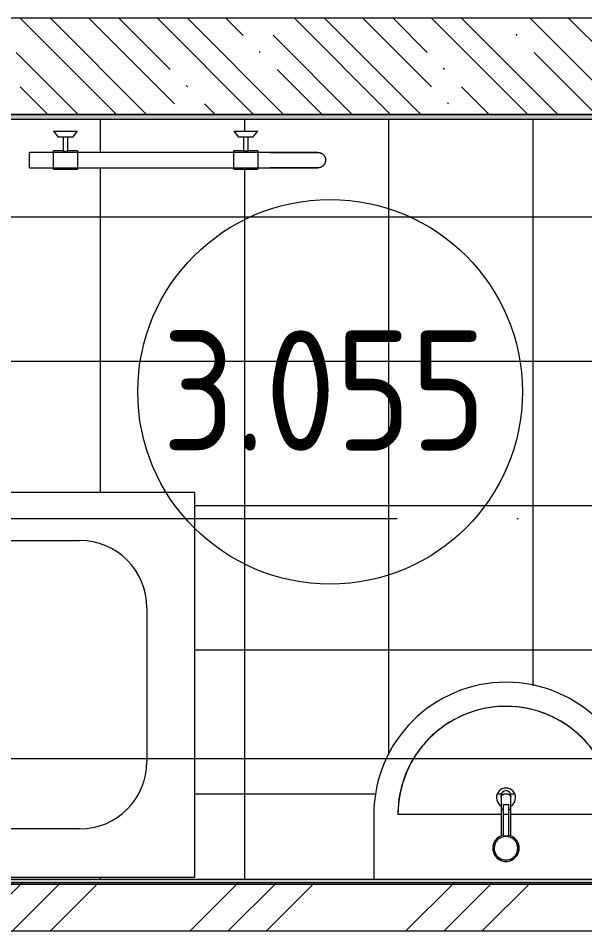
# Model space of a CAD drawing. Header units: millimetres. Extents: x 97 to 215964, y -4577 to 60645.
# Drawn here: x 196446 to 197624, y 21767 to 23665 of the extents above; entities that cross this region are included whole.
import ezdxf

# ---------------------------------------------------------------- set-up
doc = ezdxf.new("R2010")
doc.units = ezdxf.units.MM
doc.linetypes.add('ADSK_Линия сетки', pattern=[2500, 2000, -250, 0, -250])
for name, color, linetype, lineweight in [('A-AREA-____-IDEN', 2, 'Continuous', 20), ('A-FLOR-____-PATT', 8, 'Continuous', 9), ('A-WALL-____-MCUT', 113, 'Continuous', 9), ('A-WALL-____-PATT', 111, 'Continuous', 9), ('P-SANR-FIXT-OTLN', 6, 'Continuous', 9), ('S-GRID-____-OTLN', 1, 'Continuous', 9)]:
    doc.layers.add(name, color=color, linetype=linetype, lineweight=lineweight)
doc.styles.add('GOST Common', font='GOST_Common.ttf', dxfattribs={"width": 0.9, "height": 250})
pattern_1 = [(135, (0, 0), (-142.5612, -142.5612), []), (135, (142.56, 0), (-142.5612, -142.5612), [252.016, -50.403, 3.353, -47.05])]

# ---------------------------------------------------------------- blocks, each defined once
blk = doc.blocks.new('0083_СОШ675_АР_R22_rvt-1-О_АИ_ПП_8_400_Целиком')
at = {"layer": 'A-WALL-____-PATT', "lineweight": 5}
h = blk.add_hatch(dxfattribs=at)
h.set_pattern_fill('FP_8', color=10, style=0, pattern_type=2)
h.set_pattern_definition(pattern_1)
h.paths.add_polyline_path([(140032.4, 23465), (140250, 23465), (140250, 23665), (136500, 23665), (136500, 23465), (139718, 23465)])
h = blk.add_hatch(dxfattribs=at)
h.set_pattern_fill('FP_8', color=10, style=0, pattern_type=2)
h.set_pattern_definition(pattern_1)
h.paths.add_polyline_path([(140250, 23465), (140250, 23665), (136500, 23665), (136500, 23465), (140032.4, 23465)])
h = blk.add_hatch(dxfattribs=at)
h.set_pattern_fill('FP_11', color=10, style=0, pattern_type=2)
h.set_pattern_definition([(45, (0, 0), (-224.5064, 224.5064), []), (45, (79.38, 0), (0, 449.0128), []), (45, (-79.38, 0), (0, 449.0128), [])])
h.paths.add_polyline_path([(140250, 21767.4), (140250, 21867.4), (137100.2, 21867.4), (137100.2, 21767.4), (139089.1, 21767.4)])
at = {"layer": 'A-WALL-____-MCUT', "color": 50, "lineweight": 13}
for p, q in [((140250, 23665), (136500, 23665)), ((140250, 23665), (136700, 23665)), ((137093.2, 23465), (140250, 23465)), ((137093.2, 23465), (140250, 23465)), ((140250, 21867.4), (137100.2, 21867.4)), ((137100.2, 21767.4), (140250, 21767.4))]:
    blk.add_line(p, q, dxfattribs=at)
blk = doc.blocks.new('ASML_ВК_Поддон для хоз_нужд КН_Мониторинг - СТАНДАРТ Поддон для хоз_нужд КН 800х800-4384748-О_АИ_ПП_8_400_Целиком')
at = {"layer": 'P-SANR-FIXT-OTLN', "color": 22, "lineweight": 18}
for p, q in [((800, 800), (0, 800)), ((0, 800), (0, 503.5)), ((800, 0), (800, 800)), ((240, 700), (560, 700)), ((100, 418.1), (100, 560)), ((700, 560), (700, 240)), ((0, 446.5), (0, 353.5)), ((100, 240), (100, 382)), ((0, 296.5), (0, 0)), ((560, 100), (240, 100)), ((0, 0), (800, 0))]:
    blk.add_line(p, q, dxfattribs=at)
for centre, start, end in [((240, 560), 90, 151.0748), ((560, 560), 360, 90), ((240, 560), 168.4476, 180), ((240, 240), 180, 270), ((560, 240), 270, 0)]:
    blk.add_arc(centre, 140, start, end, dxfattribs=at)
blk = doc.blocks.new('ВК_Умывальник_Полукруглый_Керамический_ГОСТ30493-96_R20 - 2-ой величины _в ПУИ_-5873766-О_АИ_ПП_8_400_Целиком')
at = {"layer": 'P-SANR-FIXT-OTLN', "color": 22, "lineweight": 18}
for p, q in [((138387.2, 22009.1), (138387.2, 21874.2)), ((138652.2, 22009.1), (138437.2, 22009.1)), ((138887.2, 22009.1), (138672.1, 22009.1)), ((138937.2, 21874.2), (138937.2, 22009.1))]:
    blk.add_line(p, q, dxfattribs=at)
at = {"layer": 'P-SANR-FIXT-OTLN', "color": 22, "lineweight": 18, "flags": 128}
blk.add_lwpolyline([(138887.2, 22009.1), (138887, 22018.1), (138886.5, 22027.1), (138885.6, 22036.1), (138884.3, 22045), (138882.7, 22053.8), (138880.7, 22062.6), (138878.4, 22071.3), (138875.7, 22079.9), (138872.7, 22088.4), (138869.4, 22096.8), (138865.7, 22105), (138861.7, 22113), (138857.4, 22120.9), (138852.8, 22128.7), (138847.9, 22136.2), (138842.6, 22143.5), (138837.1, 22150.6), (138831.3, 22157.5), (138825.3, 22164.2), (138818.9, 22170.5), (138812.4, 22176.7), (138805.5, 22182.6), (138798.5, 22188.2), (138791.2, 22193.5), (138783.7, 22198.5), (138776.1, 22203.2), (138768.2, 22207.6), (138760.2, 22211.7), (138752, 22215.4), (138743.7, 22218.9), (138735.3, 22221.9), (138726.7, 22224.7), (138718, 22227.1), (138709.2, 22229.2), (138700.4, 22230.9), (138691.5, 22232.2), (138682.6, 22233.2), (138673.6, 22233.9), (138664.6, 22234.1), (138655.6, 22234), (138646.6, 22233.6), (138637.6, 22232.8), (138628.7, 22231.6), (138619.9, 22230.1), (138611.1, 22228.3), (138602.3, 22226), (138593.7, 22223.5), (138585.2, 22220.6), (138576.8, 22217.3), (138568.5, 22213.7), (138560.4, 22209.8), (138552.5, 22205.6), (138544.7, 22201.1), (138537.1, 22196.2), (138529.8, 22191.1), (138522.6, 22185.6), (138515.6, 22179.9), (138508.9, 22173.9), (138502.5, 22167.6), (138496.3, 22161.1), (138490.3, 22154.4), (138484.6, 22147.4), (138479.3, 22140.2), (138474.2, 22132.7), (138469.4, 22125.1), (138464.9, 22117.3), (138460.7, 22109.4), (138456.9, 22101.2), (138453.4, 22092.9), (138450.2, 22084.5), (138447.3, 22076), (138444.8, 22067.3), (138442.7, 22058.6), (138440.9, 22049.8), (138439.4, 22040.9), (138438.3, 22032), (138437.6, 22023), (138437.2, 22014), (138437.2, 22009.1)], dxfattribs=at)
at = {"layer": 'P-SANR-FIXT-OTLN', "color": 22, "lineweight": 18}
for centre, radius, start, end in [((138662.2, 22009.1), 275, 360, 180), ((138662.2, 22009.1), 225, 360, 180), ((138662.2, 22044.1), 20, 0, 180), ((138662.2, 22044.1), 20, 180, 240), ((138662.2, 22044.1), 20, 300, 0)]:
    blk.add_arc(centre, radius, start, end, dxfattribs=at)
blk = doc.blocks.new('xxx_Смеситель_ГОСТ 25809-96_R20 - Смеситель-3431601-О_АИ_ПП_8_400_Целиком')
at = {"layer": 'P-SANR-FIXT-OTLN', "color": 170, "lineweight": 18}
for p, q in [((3135.3, 51074.8), (3135.3, 51016.6)), ((3139.3, 51075.4), (3139.3, 51029.7)), ((3151.3, 51029.7), (3151.3, 51075.4)), ((3155.3, 51016.6), (3155.3, 51074.8)), ((3139.3, 51029.7), (3139.3, 51009)), ((3140.3, 51029.8), (3150.3, 51029.8)), ((3151.3, 51009), (3151.3, 51029.7)), ((3135.3, 51016.6), (3135.3, 50993.9)), ((3140.3, 51009), (3139.3, 51009)), ((3139.3, 51009), (3140.3, 51009)), ((3150.3, 51009), (3140.3, 51009)), ((3150.3, 51009), (3151.3, 51009)), ((3151.3, 51009), (3150.3, 51009)), ((3155.3, 50993.9), (3155.3, 51016.6)), ((3135.3, 50993.9), (3135.3, 50990)), ((3155.3, 50990), (3155.3, 50993.9))]:
    blk.add_line(p, q, dxfattribs=at)
for radius, start, end in [(27.5, 0, 180), (24.5, 360, 180), (27.5, 101.9767, 135), (27.5, 83.3116, 96.6875), (27.5, 45, 78.0226), (27.5, 161.9769, 180), (27.5, 143.3119, 156.6878), (27.5, 23.3113, 36.6872), (27.5, 0, 18.0223), (27.5, 180, 198.0231), (27.5, 180, 258.9224), (27.5, 203.3122, 216.6881), (24.5, 180, 360), (27.5, 281.0769, 0), (27.5, 323.3128, 336.6887), (27.5, 341.9777, 0), (27.5, 225, 258.0233), (24.5, 255, 259.7702), (24.5, 255, 259.7702), (24.5, 280.2298, 285), (24.5, 280.2298, 285), (27.5, 281.9774, 315)]:
    blk.add_arc((3145.3, 51100), radius, start, end, dxfattribs=at)
for start_param, end_param in [(3.141593, 4.712389), (4.712389, 6.283185)]:
    blk.add_ellipse((3145.3, 50990), major_axis=(10, 0), ratio=0.965926, start_param=start_param, end_param=end_param, dxfattribs=at)
for points, knots in [([(3138.6, 51076.4), (3138.7, 51076.4), (3138.8, 51076.3), (3139.2, 51076.2), (3139.8, 51076.1), (3140.4, 51076), (3140.7, 51075.9)], [0.77430556, 0.77430556, 0.77430556, 0.77430556, 0.78298611, 0.79166667, 0.82638889, 0.86111111, 0.86111111, 0.86111111, 0.86111111]), ([(3149.8, 51075.9), (3150.1, 51075.9), (3150.6, 51076), (3151.1, 51076.2), (3151.6, 51076.3), (3151.8, 51076.4), (3151.9, 51076.4)], [0.13888889, 0.13888889, 0.13888889, 0.13888889, 0.16666667, 0.19444444, 0.20833333, 0.22222222, 0.22222222, 0.22222222, 0.22222222]), ([(3139.3, 51029.3), (3139.3, 51029.3), (3139.3, 51029.3), (3139.4, 51029.2), (3139.6, 51029.2), (3139.8, 51029.2), (3140.1, 51029.2), (3140.3, 51029.2)], [0, 0, 0, 0, 0.166667, 0.333333, 0.5, 0.666667, 1, 1, 1, 1]), ([(3151.3, 51029.7), (3151.3, 51029.7), (3151.2, 51029.7), (3151.1, 51029.8), (3151, 51029.8), (3150.7, 51029.8), (3150.4, 51029.8), (3150.3, 51029.8)], [0, 0, 0, 0, 0.166667, 0.333333, 0.5, 0.666667, 1, 1, 1, 1]), ([(3140.3, 51020.3), (3138.8, 51019.9), (3136.8, 51019.1), (3135.5, 51017.7), (3135.3, 51016.9), (3135.3, 51016.6)], [0.1666667, 0.1666667, 0.1666667, 0.1666667, 0.3333333, 0.4166667, 0.5, 0.5, 0.5, 0.5]), ([(3145.3, 50986.8), (3144.4, 50986.8), (3143.1, 50986.9), (3141.4, 50987.3), (3140.3, 50987.7), (3139.3, 50988.1), (3138.7, 50988.5), (3138, 50989), (3137.3, 50989.5), (3136.7, 50990.2), (3136.3, 50990.7), (3136, 50991.2), (3135.8, 50991.6), (3135.6, 50992), (3135.5, 50992.5), (3135.4, 50992.9), (3135.3, 50993.4), (3135.3, 50993.7), (3135.3, 50993.9)], [0, 0, 0, 0, 0.0833333, 0.125, 0.1666667, 0.2083333, 0.2291667, 0.25, 0.2916667, 0.3333333, 0.3541667, 0.375, 0.3958333, 0.4166667, 0.4375, 0.4583333, 0.4791667, 0.5, 0.5, 0.5, 0.5]), ([(3155.3, 50993.9), (3155.3, 50993.7), (3155.3, 50993.4), (3155.2, 50992.9), (3155.1, 50992.5), (3154.9, 50992), (3154.7, 50991.6), (3154.5, 50991.2), (3154.2, 50990.7), (3153.9, 50990.3), (3153.6, 50989.9), (3153.1, 50989.4), (3152.5, 50989), (3151.9, 50988.5), (3151.2, 50988.1), (3150.3, 50987.7), (3149.1, 50987.3), (3147.5, 50986.9), (3146.1, 50986.8), (3145.3, 50986.8)], [0.5, 0.5, 0.5, 0.5, 0.5208333, 0.5416667, 0.5625, 0.5833333, 0.6041667, 0.625, 0.6458333, 0.6666667, 0.6875, 0.7083333, 0.75, 0.7708333, 0.7916667, 0.8333333, 0.875, 0.9166667, 1, 1, 1, 1])]:
    blk.add_open_spline(points, degree=3, knots=knots, dxfattribs=at)
for points in [[(3139.3, 51075.4), (3139.3, 51075.4), (3139.4, 51075.4), (3139.6, 51075.4), (3139.8, 51075.3), (3140, 51075.3), (3140.2, 51075.3), (3140.3, 51075.3)], [(3139.4, 51074.9), (3139.3, 51074.9), (3139.3, 51074.9), (3139.3, 51075), (3139.3, 51075)], [(3140.3, 51075.3), (3141.9, 51074.9), (3145.3, 51074.6), (3148.6, 51074.9), (3150.3, 51075.3)], [(3150.3, 51075.3), (3150.4, 51075.3), (3150.5, 51075.3), (3150.8, 51075.3), (3151, 51075.4), (3151.1, 51075.4), (3151.2, 51075.4), (3151.2, 51075.4)], [(3151.3, 51075), (3151.3, 51075), (3151.3, 51075), (3151.2, 51074.9)], [(3140.3, 51029.8), (3140.1, 51029.8), (3139.7, 51029.8), (3139.4, 51029.8), (3139.3, 51029.7), (3139.3, 51029.7)], [(3150.3, 51029.2), (3150.4, 51029.2), (3150.8, 51029.2), (3151.2, 51029.2), (3151.3, 51029.3), (3151.3, 51029.3)], [(3155.3, 51016.6), (3155.3, 51016.9), (3155, 51017.7), (3154, 51018.7), (3152.4, 51019.6), (3151, 51020.1), (3150.3, 51020.3)]]:
    blk.add_open_spline(points, degree=3, dxfattribs=at)
blk = doc.blocks.new('ADSK_Полотенцесушитель_М-образный_Прямой - Полотенцесушитель-4124369-О_АИ_ПП_8_400_Целиком')
at = {"layer": 'P-SANR-FIXT-OTLN', "color": 220, "lineweight": 18}
for p, q in [((-425, 19), (-475, 19)), ((-475, -19), (-475, 19)), ((-425, 19), (-425, -19)), ((-50, 19), (-100, 19)), ((-100, -19), (-100, 19)), ((-50, 19), (-50, -19)), ((-556.5, 16), (-559.7, 16)), ((0, 16), (-500, 16)), ((0, 16), (0, 0)), ((0, 0), (0, -16)), ((-572.5, -16), (-570.4, -16)), ((-553.5, -16), (-554.9, -16)), ((-500, -16), (0, -16)), ((-475, -19), (-455, -19)), ((-474.9, -19), (-455, -19)), ((-455, -19), (-455, -48)), ((-445, -19), (-425, -19)), ((-445, -19), (-425, -19)), ((-445, -48), (-445, -19)), ((-100, -19), (-80, -19)), ((-100, -19), (-80, -19)), ((-80, -19), (-80, -48)), ((-70, -48), (-70, -19)), ((-70, -19), (-50, -19)), ((-70, -19), (-50, -19)), ((-465, -48), (-475, -60)), ((-465, -48), (-435, -48)), ((-425, -60), (-435, -48)), ((-90, -48), (-100, -60)), ((-90, -48), (-60, -48)), ((-50, -60), (-60, -48)), ((-425, -60), (-475, -60)), ((-50, -60), (-100, -60))]:
    blk.add_line(p, q, dxfattribs=at)
at = {"layer": 'P-SANR-FIXT-OTLN', "color": 220, "lineweight": 18, "flags": 128}
for points in [[(-616, 0), (-616, 0.6), (-615.9, 1.3), (-615.9, 1.9), (-615.8, 2.5), (-615.7, 3.2), (-615.5, 3.8), (-615.4, 4.4), (-615.2, 5), (-615, 5.6), (-614.7, 6.2), (-614.5, 6.8), (-614.2, 7.4), (-613.9, 8), (-613.6, 8.5), (-613.2, 9), (-612.8, 9.6), (-612.4, 10.1), (-612, 10.6), (-611.6, 11), (-611.1, 11.5), (-610.7, 11.9), (-610.2, 12.3), (-609.7, 12.7), (-609.2, 13.1), (-608.6, 13.5), (-608.1, 13.8), (-607.5, 14.1), (-607, 14.4), (-606.4, 14.7), (-605.8, 14.9), (-605.2, 15.1), (-604.6, 15.3), (-604, 15.5), (-603.3, 15.6), (-602.7, 15.8), (-602.1, 15.9), (-601.5, 15.9), (-600.8, 16), (-600.2, 16), (-600, 16)], [(-615.4, 4.4), (-615.2, 5), (-615, 5.6), (-614.7, 6.2), (-614.5, 6.8), (-614.2, 7.4)], [(-613.9, 8), (-613.6, 8.5), (-613.2, 9), (-612.8, 9.6), (-612.4, 10.1), (-612, 10.6), (-611.6, 11), (-611.1, 11.5), (-610.7, 11.9)], [(-605.2, 15.1), (-604.6, 15.3), (-604, 15.5), (-603.3, 15.6), (-602.7, 15.8), (-602.1, 15.9), (-601.5, 15.9), (-600.8, 16), (-600.2, 16), (-600, 16)], [(-500, 16), (-504, 16), (-508, 16), (-512, 16), (-515.9, 16), (-519.9, 16), (-523.8, 16), (-527.6, 16), (-531.5, 16), (-535.2, 16), (-538.9, 16), (-542.6, 16), (-546.2, 16), (-549.7, 16), (-553.1, 16), (-556.5, 16), (-559.7, 16), (-562.9, 16), (-565.9, 16), (-568.9, 16), (-571.7, 16), (-574.5, 16), (-577.1, 16), (-579.6, 16), (-581.9, 16), (-584.1, 16), (-586.2, 16), (-588.2, 16), (-590, 16), (-591.7, 16), (-593.2, 16), (-594.6, 16), (-595.8, 16), (-596.9, 16), (-597.8, 16), (-598.5, 16), (-599.1, 16), (-599.6, 16), (-599.9, 16), (-600, 16), (-600, 16)], [(-600, 16), (-599.9, 16), (-599.7, 16), (-599.3, 16), (-598.7, 16), (-598, 16), (-597.1, 16), (-596.1, 16), (-594.9, 16), (-593.6, 16), (-592.1, 16), (-590.5, 16), (-588.7, 16), (-586.8, 16), (-584.7, 16), (-582.5, 16), (-580.2, 16), (-577.8, 16), (-575.2, 16), (-572.5, 16), (-569.7, 16), (-566.7, 16), (-563.7, 16), (-560.6, 16), (-557.4, 16), (-554, 16), (-550.6, 16), (-547.1, 16), (-543.6, 16), (-539.9, 16), (-536.2, 16), (-532.5, 16), (-528.7, 16), (-524.8, 16), (-520.9, 16), (-517, 16), (-513, 16), (-509.1, 16), (-505.1, 16), (-501.1, 16), (-500, 16)], [(-577.3, 16), (-579.6, 16), (-581.9, 16), (-584.1, 16), (-586.2, 16), (-588.2, 16), (-590, 16), (-591.7, 16), (-593.2, 16), (-594.6, 16), (-595.8, 16), (-596.9, 16), (-597.8, 16), (-598.5, 16), (-599.1, 16), (-599.6, 16), (-599.9, 16), (-600, 16), (-600, 16)], [(-600, 16), (-599.9, 16), (-599.7, 16), (-599.3, 16), (-598.7, 16), (-598, 16), (-597.1, 16), (-596.1, 16), (-594.9, 16), (-593.6, 16), (-592.1, 16), (-590.5, 16), (-588.7, 16), (-586.8, 16), (-584.7, 16), (-582.5, 16), (-580.2, 16), (-577.8, 16)], [(-560, 16), (-557.4, 16), (-555.7, 16)], [(-500, 16), (-504, 16), (-508, 16), (-512, 16), (-515.9, 16), (-519.9, 16), (-523.8, 16), (-527.6, 16), (-531.5, 16), (-535.2, 16), (-538.9, 16), (-540.3, 16)], [(-539.9, 16), (-536.2, 16), (-532.5, 16), (-528.7, 16), (-524.8, 16), (-520.9, 16), (-517, 16), (-514.2, 16)], [(-513, 16), (-509.1, 16), (-505.1, 16), (-501.1, 16)], [(-600, -16), (-600.6, -16), (-601.3, -15.9), (-601.9, -15.9), (-602.5, -15.8), (-603.2, -15.7), (-603.8, -15.5), (-604.4, -15.4), (-605, -15.2), (-605.6, -15), (-606.2, -14.7), (-606.8, -14.5), (-607.4, -14.2), (-608, -13.9), (-608.5, -13.6), (-609, -13.2), (-609.6, -12.8), (-610.1, -12.4), (-610.6, -12), (-611, -11.6), (-611.5, -11.1), (-611.9, -10.7), (-612.3, -10.2), (-612.7, -9.7), (-613.1, -9.2), (-613.5, -8.6), (-613.8, -8.1), (-614.1, -7.5), (-614.4, -7), (-614.7, -6.4), (-614.9, -5.8), (-615.1, -5.2), (-615.3, -4.6), (-615.5, -4), (-615.6, -3.3), (-615.8, -2.7), (-615.9, -2.1), (-615.9, -1.5), (-616, -0.8), (-616, -0.2), (-616, 0)], [(-611.5, -11.1), (-611.9, -10.7), (-612.3, -10.2), (-612.7, -9.7), (-613.1, -9.2)], [(-600, -16), (-600.6, -16), (-601.3, -15.9), (-601.9, -15.9), (-602.5, -15.8), (-603.2, -15.7), (-603.8, -15.5), (-604.4, -15.4), (-605, -15.2), (-605.6, -15), (-606.2, -14.7), (-606.8, -14.5), (-607.4, -14.2), (-608, -13.9), (-608.5, -13.6), (-609, -13.2), (-609.6, -12.8), (-610.1, -12.4), (-610.6, -12)], [(-500, -16), (-504, -16), (-508, -16), (-512, -16), (-515.9, -16), (-519.9, -16), (-523.8, -16), (-527.6, -16), (-531.5, -16), (-535.2, -16), (-538.9, -16), (-542.6, -16), (-546.2, -16), (-549.7, -16), (-553.1, -16), (-556.5, -16), (-559.7, -16), (-562.9, -16), (-565.9, -16), (-568.9, -16), (-571.7, -16), (-574.5, -16), (-577.1, -16), (-579.6, -16), (-581.9, -16), (-584.1, -16), (-586.2, -16), (-588.2, -16), (-590, -16), (-591.7, -16), (-593.2, -16), (-594.6, -16), (-595.8, -16), (-596.9, -16), (-597.8, -16), (-598.5, -16), (-599.1, -16), (-599.6, -16), (-599.9, -16), (-600, -16), (-600, -16)], [(-600, -16), (-599.9, -16), (-599.7, -16), (-599.3, -16), (-598.7, -16), (-598, -16), (-597.1, -16), (-596.1, -16), (-594.9, -16), (-593.6, -16), (-592.1, -16), (-590.5, -16), (-588.7, -16), (-586.8, -16), (-584.7, -16), (-582.5, -16), (-580.2, -16), (-577.8, -16), (-575.2, -16), (-572.5, -16), (-569.7, -16), (-566.7, -16), (-563.7, -16), (-560.6, -16), (-557.4, -16), (-554, -16), (-550.6, -16), (-547.1, -16), (-543.6, -16), (-539.9, -16), (-536.2, -16), (-532.5, -16), (-528.7, -16), (-524.8, -16), (-520.9, -16), (-517, -16), (-513, -16), (-509.1, -16), (-505.1, -16), (-501.1, -16), (-500, -16)], [(-570.4, -16), (-571.7, -16), (-574.5, -16), (-577.1, -16), (-579.6, -16), (-581.9, -16), (-584.1, -16), (-586.2, -16), (-588.2, -16), (-590, -16), (-591.7, -16), (-593.2, -16), (-594.6, -16), (-595.8, -16), (-596.9, -16), (-597.8, -16), (-598.5, -16), (-599.1, -16), (-599.6, -16), (-599.9, -16), (-600, -16), (-600, -16)], [(-600, -16), (-599.9, -16), (-599.7, -16), (-599.3, -16), (-598.7, -16), (-598, -16), (-597.1, -16), (-596.1, -16), (-594.9, -16), (-593.6, -16), (-592.1, -16), (-590.5, -16), (-588.7, -16), (-586.8, -16), (-584.7, -16), (-582.5, -16), (-580.2, -16), (-577.8, -16), (-575.2, -16), (-573.2, -16)], [(-553.5, -16), (-550.6, -16), (-547.1, -16), (-543.6, -16), (-539.9, -16), (-536.2, -16), (-532.5, -16), (-528.7, -16), (-524.8, -16), (-520.9, -16), (-517, -16), (-514.2, -16)], [(-500, -16), (-504, -16), (-508, -16), (-512, -16), (-515.9, -16), (-519.9, -16), (-523.8, -16), (-527.6, -16), (-531.5, -16), (-535.2, -16), (-538.9, -16), (-542.6, -16), (-546.2, -16), (-549.7, -16), (-553.1, -16)], [(-513, -16), (-509.1, -16), (-505.1, -16), (-501.1, -16)]]:
    blk.add_lwpolyline(points, dxfattribs=at)
at = {"layer": 'P-SANR-FIXT-OTLN', "color": 220, "lineweight": 18}
for points, knots in [([(-454.7, -18.9), (-454.6, -18.9), (-454.3, -18.8), (-453.9, -18.7), (-453.2, -18.6), (-452.5, -18.5), (-451.7, -18.4), (-450.8, -18.3), (-450, -18.3), (-449.2, -18.3), (-448.5, -18.4), (-447.7, -18.5), (-446.8, -18.6), (-446, -18.8), (-445.5, -18.9), (-445.4, -18.9), (-445.3, -18.9)], [0.1111111, 0.1111111, 0.1111111, 0.1111111, 0.1666667, 0.2222222, 0.2777778, 0.3333333, 0.3888889, 0.4444444, 0.5138889, 0.5486111, 0.5833333, 0.6527778, 0.7222222, 0.7916667, 0.8611111, 0.8888889, 0.8888889, 0.8888889, 0.8888889]), ([(-70.3, -18.9), (-70.4, -18.9), (-70.5, -18.9), (-70.7, -18.8), (-70.9, -18.8), (-71.2, -18.7), (-71.5, -18.7), (-71.8, -18.6), (-72.1, -18.6), (-72.5, -18.5), (-72.9, -18.5), (-73.3, -18.4), (-73.7, -18.4), (-74.3, -18.3), (-75, -18.3), (-75.9, -18.3), (-76.7, -18.4), (-77.4, -18.5), (-77.9, -18.6), (-78.2, -18.6), (-78.5, -18.7), (-78.8, -18.7), (-79.1, -18.8), (-79.3, -18.8), (-79.5, -18.9), (-79.6, -18.9), (-79.7, -18.9)], [0.1111111, 0.1111111, 0.1111111, 0.1111111, 0.1388889, 0.1666667, 0.1944444, 0.2222222, 0.25, 0.2777778, 0.3055556, 0.3333333, 0.3611111, 0.3888889, 0.4166667, 0.4444444, 0.5, 0.5555556, 0.6111111, 0.6666667, 0.6944444, 0.7222222, 0.75, 0.7777778, 0.8055556, 0.8333333, 0.8611111, 0.8888889, 0.8888889, 0.8888889, 0.8888889])]:
    blk.add_open_spline(points, degree=3, knots=knots, dxfattribs=at)
blk = doc.blocks.new('0083_СОШ675_ВК_R22_rvt-1-О_АИ_ПП_8_400_Целиком')
at = {"layer": 'P-SANR-FIXT-OTLN', "color": 170, "lineweight": 18, "rotation": 180}
for name, p in [('ADSK_Полотенцесушитель_М-образный_Прямой - Полотенцесушитель-4124369-О_АИ_ПП_8_400_Целиком', (137670.9, 23370)), ('xxx_Смеситель_ГОСТ 25809-96_R20 - Смеситель-3431601-О_АИ_ПП_8_400_Целиком', (141807.4, 73039.1))]:
    blk.add_blockref(name, p, dxfattribs=at)
at = {"layer": 'P-SANR-FIXT-OTLN', "color": 170, "lineweight": 18}
for name, p in [('ASML_ВК_Поддон для хоз_нужд КН_Мониторинг - СТАНДАРТ Поддон для хоз_нужд КН 800х800-4384748-О_АИ_ПП_8_400_Целиком', (137215.2, 21879.1)), ('ВК_Умывальник_Полукруглый_Керамический_ГОСТ30493-96_R20 - 2-ой величины _в ПУИ_-5873766-О_АИ_ПП_8_400_Целиком', (0, 0))]:
    blk.add_blockref(name, p, dxfattribs=at)
blk = doc.blocks.new('ADSK_Марка_Помещение_ОдноЗначение - Номер-159740-О_АИ_ПП_8_400_Целиком')
at = {"layer": 'A-AREA-____-IDEN'}
blk.add_circle((0, 0), 4, dxfattribs=at)

msp = doc.modelspace()

# ---------------------------------------------------------------- hatches: boundary and pattern name
at = {"layer": 'A-FLOR-____-PATT'}
h = msp.add_hatch(dxfattribs=at)
h.set_pattern_fill('FP_170', color=256, style=0, pattern_type=2)
h.set_pattern_definition([(90, (197516.47, 22651.67), (-300, 2e-14), []), (180, (197516.47, 22651.67), (-4e-14, -300), [])])
h.paths.add_polyline_path([(195908.058729, 21874.166781), (197185.058729, 21874.166781), (197185.058729, 22009.143935), (197191.068139, 22066.31965), (197208.833728, 22120.996512), (197237.579055, 22170.78488), (197276.047812, 22213.508762), (197322.558729, 22247.300921), (197375.079055, 22270.684477), (197431.313401, 22282.637457), (197488.804056, 22282.637457), (197545.038402, 22270.684477), (197600.343934, 22245.277351), (197644.069646, 22213.508762), (197682.538402, 22170.78488), (197711.28373, 22120.996512), (197729.049319, 22066.31965), (197735.058729, 22009.143935), (197735.058729, 21874.166781), (199037.887824, 21874.166781), (199037.887824, 22115.119334), (199047.887824, 22115.119334), (199047.887824, 23215.119334), (199037.887824, 23215.119334), (199037.887824, 23240.000387), (198717.489414, 23240.000387), (198717.489414, 23455.000387), (195908.058729, 23454.062224), (195908.058729, 21885.632701)])
h.paths.add_polyline_path([(196113.058729, 21879.143935), (196013.058729, 21879.143935), (196013.058729, 22679.143935), (196813.058729, 22679.143935), (196813.058729, 21879.143935), (196117.829113, 21879.143935)])
h.paths.add_polyline_path([(197467.129797, 22055.974062), (197468.992155, 22052.091777), (197467.663074, 22054.143935)])
h.paths.add_polyline_path([(197450.058729, 22026.823427), (197450.399471, 22047.091777), (197452.128001, 22052.091777), (197452.987661, 22055.974062), (197457.470538, 22058.474062), (197462.646919, 22058.474062), (197467.129797, 22055.974062), (197470.058729, 22038.254139), (197470.058729, 22026.823427), (197474.200865, 22030.0018), (197477.379237, 22034.143935), (197479.377245, 22038.967554), (197479.784623, 22046.225975), (197479.377245, 22049.320316), (197477.379237, 22054.143935), (197474.200865, 22058.286071), (197470.058729, 22061.464443), (197465.23511, 22063.462452), (197460.058729, 22064.143935), (197454.882348, 22063.462452), (197450.058729, 22061.464443), (197445.916593, 22058.286071), (197442.738221, 22054.143935), (197440.332835, 22046.225975), (197440.058729, 22044.143935), (197441.9278, 22036.100465), (197442.738221, 22034.143935), (197447.054947, 22029.12831)])
h.paths.add_polyline_path([(197451.398475, 22053.973564), (197452.454384, 22054.143935), (197451.125303, 22052.091777)])
h.paths.add_polyline_path([(196397.865903, 22937.077615), (196197.865903, 22937.077615), (196197.865903, 23137.077615), (196397.865903, 23137.077615), (196397.865903, 23085.108691)])
h.paths.add_polyline_path([(196548.478604, 23388.899956), (196550.632169, 23388.32892), (196548.611667, 23388.896221)])
h.paths.add_polyline_path([(196923.478724, 23388.899986), (196923.478724, 23388.328828), (196923.611667, 23388.896254)])
h.paths.add_polyline_path([(196943.782037, 23350.977542), (196893.782037, 23351.624951), (196893.782037, 23353.977542), (196568.782037, 23353.523059), (196568.782037, 23350.977542), (196518.782037, 23351.624951), (196518.782037, 23353.977542), (196468.782037, 23354.522729), (196468.782037, 23385.977542), (196518.782037, 23386.432025), (196518.782037, 23388.330133), (196538.782037, 23388.977542), (196538.478737, 23417.977542), (196528.782037, 23417.977542), (196518.782037, 23429.977542), (196568.782037, 23429.977542), (196557.683688, 23417.977542), (196548.782037, 23417.977542), (196548.782037, 23388.902669), (196568.782037, 23388.330133), (196568.782037, 23385.977542), (196893.782037, 23386.432025), (196893.782037, 23388.330133), (196913.782037, 23388.977542), (196913.478737, 23417.977542), (196903.782037, 23417.977542), (196893.782037, 23429.977542), (196943.676443, 23429.850828), (196932.683688, 23417.977542), (196923.782037, 23417.977542), (196923.782037, 23388.902772), (196943.782037, 23388.330133), (196943.782037, 23385.977542), (197073.848434, 23384.849382), (197083.259987, 23376.17445), (197084.736886, 23369.660916), (197083.041142, 23365.490312), (197082.766484, 23364.63032), (197082.643361, 23362.437759), (197079.521541, 23359.000972), (197077.654519, 23356.920283), (197072.733521, 23354.822234), (197065.026639, 23354.120827), (196968.782037, 23353.977542), (196943.782037, 23353.523059), (196943.782037, 23351.624951)])
h.paths.add_polyline_path([(196518.782037, 23388.330133), (196518.782037, 23388.977542), (196524.05678, 23388.478179)])
h.paths.add_polyline_path([(196893.782037, 23388.330133), (196893.782037, 23388.977542), (196904.367468, 23388.627217)])
at = {"layer": 'A-WALL-____-PATT'}
h = msp.add_hatch(dxfattribs=at)
h.set_pattern_fill('FP_8', style=0, pattern_type=2)
h.set_pattern_definition([(135, (58797.89, 0), (-142.5612, -142.5612), []), (135, (58940.45, 0), (-142.5612, -142.5612), [252.016, -50.403, 3.353, -47.05])])
h.paths.add_polyline_path([(198830.325336, 23465.000586), (199047.865903, 23465.000586), (199047.865903, 23665.000586), (195297.865903, 23665.000586), (195297.865903, 23465.000586), (198515.880822, 23465.000586)])
for points in [[(198717.489414, 23455.000387), (198727.489414, 23455.000387), (198727.489414, 23465.000387), (195898.058729, 23465.000387), (195898.058729, 23455.000387), (198515.880822, 23455.000387)], [(197258.120956, 21864.166781), (199037.887824, 21864.166781), (199037.887824, 21874.166781), (195898.058729, 21874.166781), (195898.058729, 21864.166781), (196943.676443, 21864.166781)]]:
    msp.add_hatch(color=7, dxfattribs=at).paths.add_polyline_path(points)

# ---------------------------------------------------------------- linework, layer by layer
at = {"layer": 'A-WALL-____-MCUT', "color": 7}
for p, q in [((195891.058729, 23465.000586), (199047.865903, 23465.000586)), ((198727.489414, 23465.000387), (195898.058729, 23465.000387)), ((195908.058729, 23455.000387), (198717.489414, 23455.000387)), ((195898.058729, 21864.166781), (199047.887824, 21864.166781)), ((199037.887824, 21874.166781), (195908.058729, 21874.166781))]:
    msp.add_line(p, q, dxfattribs=at)
at = {"layer": 'S-GRID-____-OTLN', "linetype": 'ADSK_Линия сетки'}
for p, q in [((55228.336609, 22625.000586), (215146.441901, 22625.000586)), ((215146.441901, 22125.11992), (158117.887824, 22125.11992))]:
    msp.add_line(p, q, dxfattribs=at)

# ---------------------------------------------------------------- block references
at = {"color": 250, "lineweight": 5}
for name in ['0083_СОШ675_АР_R22_rvt-1-О_АИ_ПП_8_400_Целиком', '0083_СОШ675_ВК_R22_rvt-1-О_АИ_ПП_8_400_Целиком']:
    msp.add_blockref(name, (58797.887824, 0), dxfattribs=at)
at = {"layer": 'A-AREA-____-IDEN', "xscale": 99.99999999999993, "yscale": 99.99999999999993, "zscale": 99.99999999999993}
msp.add_blockref('ADSK_Марка_Помещение_ОдноЗначение - Номер-159740-О_АИ_ПП_8_400_Целиком', (197094.151235, 22888.137459), dxfattribs=at)

# ---------------------------------------------------------------- texts
at = {"layer": 'A-AREA-____-IDEN', "lineweight": 9, "insert": (196744.943977, 23015.862531), "char_height": 250, "width": 858.6073125, "attachment_point": 1, "style": 'GOST Common'}
msp.add_mtext('3.055', dxfattribs=at)

doc.saveas('drawing.dxf')
